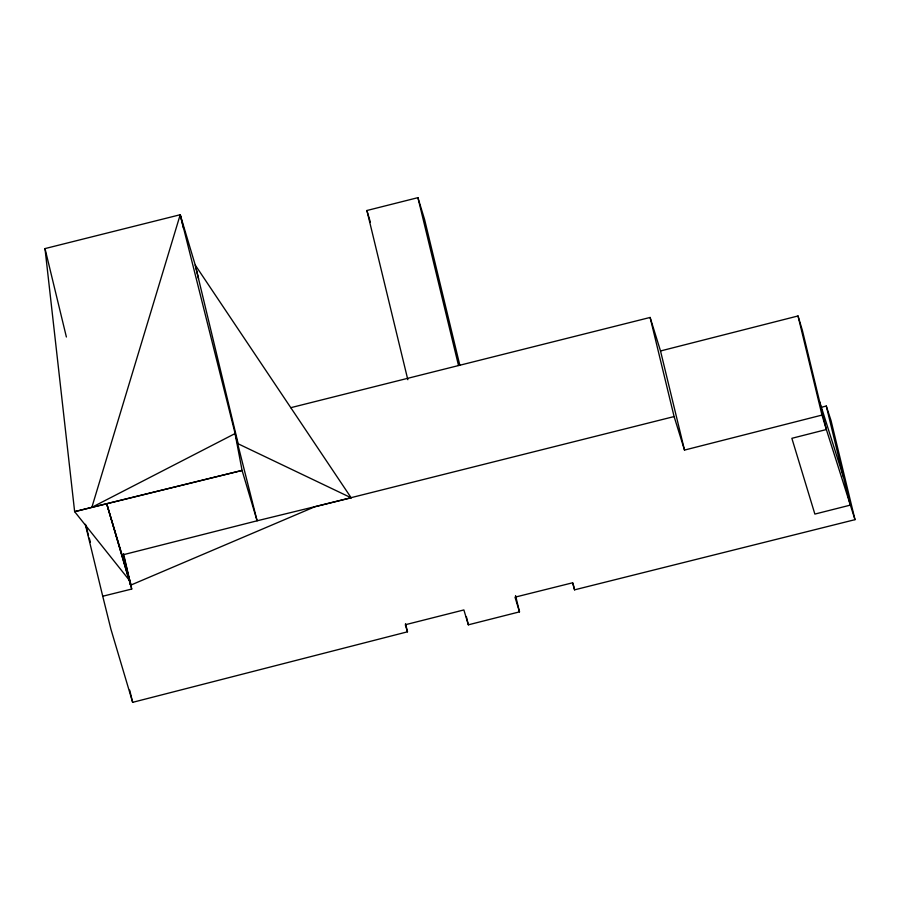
<?xml version="1.0" encoding="UTF-8"?>
<svg xmlns="http://www.w3.org/2000/svg" width="900" height="900" viewBox="0 0 900 900"><rect width="100%" height="100%" fill="white"/><g stroke="black" fill="none" stroke-linecap="round" stroke-linejoin="round"><path stroke-width="1.35" d="M238.028 443.183L195.255 265.095L351.18 497.812L257.108 520.796L242.078 470.43L234.9 432.686L180.214 214.729L91.856 507.341L74.644 511.65L45 248.591L180.214 214.729L195.255 265.095L198.54 278.696M123.525 553.635L131.715 589.05L102.735 596.239L110.914 629.19L132.649 702.337L407.486 631.811L405.517 623.666M290.767 407.689L650.115 317.452L660.521 350.966L798.019 315.968L802.395 330.435L826.369 429.536L855 519.66L574.571 589.837L572.558 582.806L515.002 597.173L519.491 611.865L468.349 624.825L463.882 609.941L405.293 624.746L407.486 631.811M122.647 554.895L257.108 520.796L235.114 433.541L91.856 507.341L242.078 470.43L74.644 511.65L128.925 579.724L106.864 504.281L131.108 584.977M650.115 317.452L674.1 416.565L684.506 450.079L821.992 415.08L826.369 429.536L791.865 438.311L814.871 514.08L850.264 505.136L826.279 406.035L820.834 407.407M407.824 379.71L366.896 210.51L417.915 197.662L424.553 219.398L459.866 365.4M674.1 416.565L314.752 506.801L130.635 585.18L106.864 504.281M238.185 443.824L351.18 497.812M826.279 406.035L831.026 420.548L855 519.66M819.653 401.794L843.548 477.394M366.896 210.51L370.339 222.075M88.492 535.433L85.635 524.801M89.269 538.11L90.427 542.126M798.019 315.968L821.992 415.08M660.521 350.966L684.506 450.079M572.929 583.054L574.571 589.837M515.554 595.575L519.491 611.865M417.915 197.662L458.516 365.49M466.38 616.68L468.349 624.825M180.214 214.729L183.51 228.33M129.42 579.544L131.715 589.05M125.707 564.817L130.635 585.18L123.851 556.504M45 248.591L66.386 336.994M129.69 690.12L132.649 702.337M85.331 524.284L102.735 596.239"/></g></svg>
